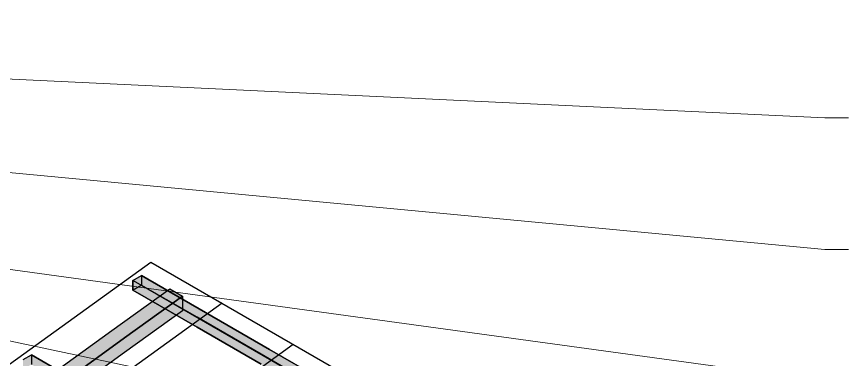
# Model space of a CAD drawing. Header units: metres. Extents: x 0 to 34.2, y 0 to 17.8.
# Drawn here: x 14.341 to 18.6, y 8.557 to 10.314 of the extents above; entities that cross this region are included whole.
import ezdxf

# ---------------------------------------------------------------- set-up
doc = ezdxf.new("R2010")
doc.units = ezdxf.units.M
doc.header["$LTSCALE"] = 0.25
doc.layers.add('ISO-ARISTAS', color=8, linetype='CONTINUOUS')
doc.layers.add('ISO-CONCRETO-SUP', color=254, linetype='CONTINUOUS', true_color=0xe8e8e8)
doc.layers.add('LLAMADAS', color=30, linetype='CONTINUOUS', lineweight=18)

msp = doc.modelspace()

# ---------------------------------------------------------------- linework, layer by layer
at = {"layer": 'ISO-ARISTAS', "color": 250}
for p, q in [((12.9385, 7.5469), (15.0282, 9.055)), ((15.0282, 9.055), (16.6693, 8.1075)), ((14.9364, 8.9619), (14.9797, 8.9869)), ((14.9364, 8.9619), (14.9797, 8.9869)), ((14.9364, 8.9119), (14.9364, 8.9619)), ((15.2646, 8.7724), (14.9364, 8.9619)), ((15.2646, 8.7724), (14.9364, 8.9619)), ((14.9364, 8.9619), (14.9364, 8.9119)), ((14.9797, 8.9869), (14.9797, 8.9369)), ((15.3079, 8.7974), (14.9797, 8.9869)), ((14.9797, 8.9869), (14.9797, 8.9369)), ((14.9797, 8.9869), (15.3079, 8.7974)), ((14.8287, 8.7045), (15.1256, 8.9188)), ((14.9797, 8.9369), (14.9364, 8.9119)), ((14.9364, 8.9119), (14.9797, 8.9369)), ((15.2646, 8.7224), (14.9364, 8.9119)), ((14.9364, 8.9119), (15.2646, 8.7224)), ((14.9797, 8.9369), (15.3079, 8.7474)), ((14.9797, 8.9369), (15.3079, 8.7474)), ((15.1256, 8.9188), (15.1906, 8.8813)), ((15.1906, 8.8813), (14.8937, 8.667)), ((14.8937, 8.667), (15.1906, 8.8813)), ((15.1906, 8.8813), (15.1906, 8.8063)), ((15.3929, 8.8444), (13.3032, 7.3363)), ((15.1906, 8.8063), (14.8937, 8.592)), ((15.6362, 8.6079), (15.3079, 8.7974)), ((15.3079, 8.7974), (15.6362, 8.6079)), ((15.5929, 8.5829), (15.2646, 8.7724)), ((15.5929, 8.5829), (15.2646, 8.7724)), ((15.3079, 8.7474), (15.6362, 8.5579)), ((15.3079, 8.7474), (15.6362, 8.5579)), ((14.5318, 8.4902), (14.8287, 8.7045)), ((15.5929, 8.5329), (15.2646, 8.7224)), ((15.2646, 8.7224), (15.5929, 8.5329)), ((14.8937, 8.667), (14.5967, 8.4527)), ((14.5967, 8.4527), (14.8937, 8.667)), ((15.7576, 8.6339), (13.6679, 7.1258)), ((15.9644, 8.4184), (15.6362, 8.6079)), ((15.6362, 8.6079), (15.9644, 8.4184)), ((14.3735, 8.5556), (14.4168, 8.5806)), ((14.3735, 8.5556), (14.4168, 8.5806)), ((14.4168, 8.5806), (14.4168, 8.5306)), ((14.745, 8.3911), (14.4168, 8.5806)), ((14.4168, 8.5806), (14.4168, 8.5306)), ((14.4168, 8.5806), (14.745, 8.3911)), ((14.8937, 8.592), (14.5967, 8.3777)), ((15.9211, 8.3934), (15.5929, 8.5829)), ((15.9211, 8.3934), (15.5929, 8.5829)), ((15.6362, 8.5579), (15.9644, 8.3684)), ((15.6362, 8.5579), (15.9644, 8.3684))]:
    msp.add_line(p, q, dxfattribs=at)
at = {"layer": 'ISO-CONCRETO-SUP', "true_color": 0x575d65}
for points in [[(14.9797, 8.9369), (14.9364, 8.9119), (14.9797, 8.9869), (14.9364, 8.9619)], [(15.1906, 8.8063), (14.8937, 8.592), (15.1906, 8.8813), (14.8937, 8.667)], [(14.8937, 8.592), (14.5967, 8.3777), (14.8937, 8.667), (14.5967, 8.4527)], [(14.4168, 8.5306), (14.3735, 8.5056), (14.4168, 8.5806), (14.3735, 8.5556)]]:
    msp.add_solid(points, dxfattribs=at)
at = {"layer": 'ISO-CONCRETO-SUP', "true_color": 0x6b737d}
for points in [[(14.9797, 8.9869), (15.3079, 8.7974), (14.9364, 8.9619), (15.2646, 8.7724)], [(14.9797, 8.9369), (15.3079, 8.7474), (14.9364, 8.9119), (15.2646, 8.7224)], [(15.3079, 8.7974), (15.6362, 8.6079), (15.2646, 8.7724), (15.5929, 8.5829)], [(15.3079, 8.7474), (15.6362, 8.5579), (15.2646, 8.7224), (15.5929, 8.5329)], [(15.6362, 8.6079), (15.9644, 8.4184), (15.5929, 8.5829), (15.9211, 8.3934)], [(14.4168, 8.5806), (14.745, 8.3911), (14.3735, 8.5556), (14.7017, 8.3661)], [(15.6362, 8.5579), (15.9644, 8.3684), (15.5929, 8.5329), (15.9211, 8.3434)]]:
    msp.add_solid(points, dxfattribs=at)
at = {"layer": 'ISO-CONCRETO-SUP', "true_color": 0x616771}
for points in [[(14.9364, 8.9119), (15.2646, 8.7224), (14.9364, 8.9619), (15.2646, 8.7724)], [(14.9797, 8.9369), (15.3079, 8.7474), (14.9797, 8.9869), (15.3079, 8.7974)], [(15.3079, 8.7474), (15.6362, 8.5579), (15.3079, 8.7974), (15.6362, 8.6079)], [(15.2646, 8.7224), (15.5929, 8.5329), (15.2646, 8.7724), (15.5929, 8.5829)], [(15.6362, 8.5579), (15.9644, 8.3684), (15.6362, 8.6079), (15.9644, 8.4184)], [(14.4168, 8.5306), (14.745, 8.3411), (14.4168, 8.5806), (14.745, 8.3911)], [(15.5929, 8.5329), (15.9211, 8.3434), (15.5929, 8.5829), (15.9211, 8.3934)]]:
    msp.add_solid(points, dxfattribs=at)
at = {"layer": 'ISO-CONCRETO-SUP', "true_color": 0x6e7681}
for points in [[(15.1256, 8.9188), (15.1906, 8.8813), (14.8287, 8.7045), (14.8937, 8.667)], [(14.8287, 8.7045), (14.8937, 8.667), (14.5318, 8.4902), (14.5967, 8.4527)]]:
    msp.add_solid(points, dxfattribs=at)
at = {"layer": 'LLAMADAS'}
for p, q in [((18.48, 9.7945), (7.589, 10.3143)), ((18.48, 9.1202), (6.3866, 10.2637)), ((18.6, 9.7945), (18.48, 9.7945)), ((18.48, 8.4459), (10.2744, 9.5704)), ((18.6, 9.1202), (18.48, 9.1202)), ((18.48, 7.7716), (12.4111, 9.0493))]:
    msp.add_line(p, q, dxfattribs=at)

doc.saveas('drawing.dxf')
